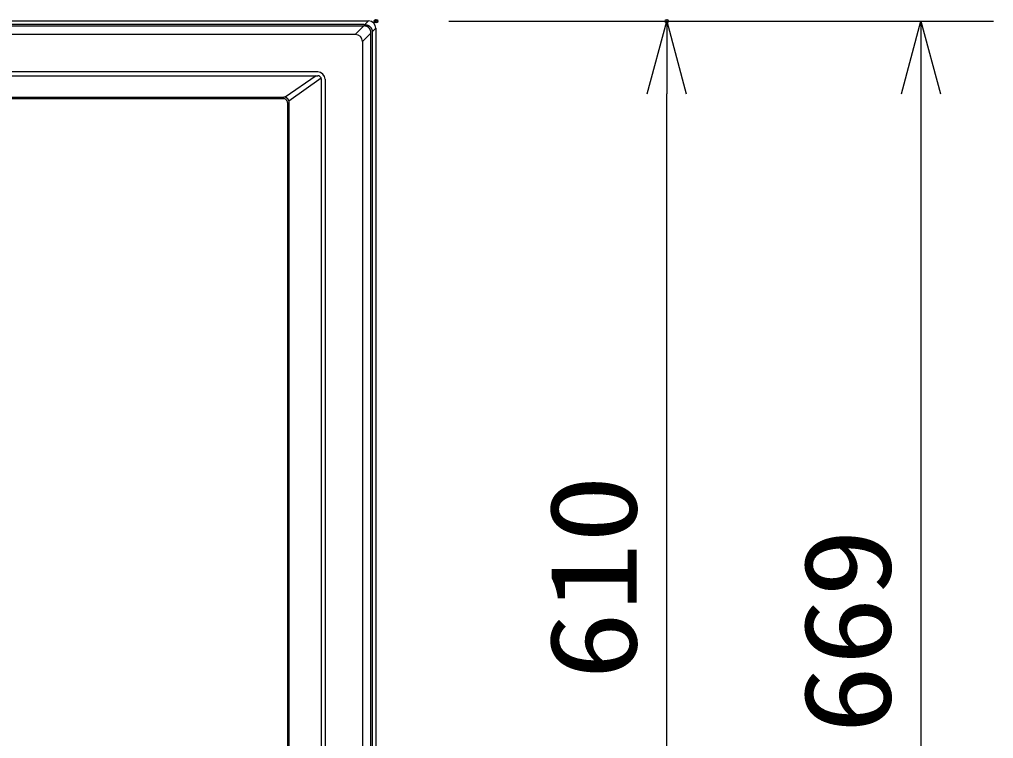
# Model space of a CAD drawing. Units: millimetres, scale not verified. Extents: x -63 to 63, y -57 to 57.
# Drawn here: x -7.08 to 19.75, y 14.13 to 33.93 of the extents above; entities that cross this region are included whole.
import ezdxf
from ezdxf.enums import TextEntityAlignment as Align

# ---------------------------------------------------------------- set-up
doc = ezdxf.new("R2010")
doc.units = ezdxf.units.MM
doc.header["$LTSCALE"] = 0.190236
doc.header["$PDMODE"] = 32
doc.header["$PDSIZE"] = 0.0951
for name, color, linetype in [('0-3_GAIKEI', 1, 'Continuous'), ('0-4_SUNPO', 3, 'Continuous'), ('0-5_DEFPOINTS', 7, 'Continuous')]:
    doc.layers.add(name, color=color, linetype=linetype)
doc.styles.add('ＭＳ ゴシック', font='')
doc.styles.get('ＭＳ ゴシック').set_extended_font_data('MS Gothic')

# ---------------------------------------------------------------- blocks, each defined once
blk = doc.blocks.new('_OPEN30')
at = {"layer": '0-5_DEFPOINTS'}
blk.add_line((0, 0), (-1, 0), dxfattribs=at)
blk.add_lwpolyline([(-1, 0.26795), (0, 0), (-1, -0.26795)], dxfattribs=at)

msp = doc.modelspace()

# ---------------------------------------------------------------- linework, layer by layer
at = {"layer": '0-3_GAIKEI', "color": 7}
for p, q in [((-47.1619, 33.8881), (2.5383, 33.8881)), ((2.7384, 33.688), (2.7384, 3.5877))]:
    msp.add_line(p, q, dxfattribs=at)
at = {"layer": '0-3_GAIKEI'}
for p, q in [((2.4373, 33.7868), (2.5386, 33.8881)), ((2.4027, 33.7867), (-47.0263, 33.7867)), ((-47.0263, 33.7517), (2.4027, 33.7517)), ((2.1688, 33.5177), (2.4027, 33.7517)), ((2.602, 33.5524), (2.368, 33.3185)), ((2.602, 3.7233), (2.602, 33.5524)), ((2.637, 33.5524), (2.637, 3.7233)), ((2.7384, 33.6883), (2.6371, 33.587)), ((2.1688, 33.5177), (-46.7923, 33.5177)), ((2.368, 33.3185), (2.368, 3.9572)), ((1.1368, 32.4823), (-45.729, 32.4823)), ((-45.729, 32.3804), (1.1368, 32.3804)), ((1.0932, 32.3804), (0.2426, 31.7864)), ((0.3418, 31.6869), (1.2284, 32.3174)), ((1.2369, 4.9803), (1.2369, 32.2804)), ((1.3388, 32.2804), (1.3388, 4.9803)), ((-44.7936, 31.7922), (0.2014, 31.7922)), ((0.2014, 31.7453), (-44.7936, 31.7453)), ((0.3007, 31.6461), (0.3007, 5.7621)), ((0.3475, 5.7621), (0.3475, 31.6461))]:
    msp.add_line(p, q, dxfattribs=at)
for points in [[(2.4373, 33.7868), (2.4392, 33.7868), (2.441, 33.7868), (2.4429, 33.7867), (2.4447, 33.7867), (2.4466, 33.7866), (2.4484, 33.7865), (2.4503, 33.7864), (2.4521, 33.7863), (2.4539, 33.7861), (2.4558, 33.7859), (2.4576, 33.7858), (2.4594, 33.7856), (2.4613, 33.7854), (2.4631, 33.7851), (2.4649, 33.7849), (2.4668, 33.7846), (2.4686, 33.7844), (2.4704, 33.7841), (2.4722, 33.7837), (2.4741, 33.7834), (2.4759, 33.7831), (2.4777, 33.7827), (2.4795, 33.7823), (2.4813, 33.7819), (2.4831, 33.7815), (2.4849, 33.7811), (2.4867, 33.7806), (2.4885, 33.7802), (2.4902, 33.7797), (2.492, 33.7792), (2.4938, 33.7787), (2.4956, 33.7782), (2.4973, 33.7776), (2.4991, 33.7771), (2.5008, 33.7765), (2.5026, 33.7759), (2.5043, 33.7753), (2.5061, 33.7747), (2.5078, 33.774)], [(2.4927, 33.7346), (2.4912, 33.7353), (2.4898, 33.7359), (2.4883, 33.7365), (2.4868, 33.7371), (2.4854, 33.7377), (2.4839, 33.7383), (2.4824, 33.7388), (2.4809, 33.7394), (2.4794, 33.7399), (2.4779, 33.7404), (2.4764, 33.7409), (2.4749, 33.7414), (2.4734, 33.7419), (2.4718, 33.7423), (2.4703, 33.7428), (2.4688, 33.7432), (2.4673, 33.7436), (2.4657, 33.744), (2.4642, 33.7444), (2.4626, 33.7447), (2.4611, 33.7451), (2.4595, 33.7454), (2.458, 33.7457), (2.4564, 33.746), (2.4549, 33.7463), (2.4533, 33.7466), (2.4517, 33.7469), (2.4502, 33.7471), (2.4486, 33.7473), (2.447, 33.7475), (2.4454, 33.7477), (2.4439, 33.7479), (2.4423, 33.748)], [(2.5438, 33.7002), (2.5427, 33.7013), (2.5415, 33.7024), (2.5403, 33.7035), (2.5391, 33.7045), (2.5379, 33.7056), (2.5367, 33.7066), (2.5355, 33.7077), (2.5343, 33.7087), (2.5331, 33.7097), (2.5319, 33.7107), (2.5306, 33.7117), (2.5294, 33.7126), (2.5281, 33.7136), (2.5268, 33.7146), (2.5256, 33.7155), (2.5243, 33.7164), (2.523, 33.7174), (2.5217, 33.7183), (2.5204, 33.7192), (2.519, 33.7201), (2.5177, 33.7209), (2.5164, 33.7218), (2.5151, 33.7226), (2.5137, 33.7235), (2.5124, 33.7243), (2.511, 33.7251), (2.5096, 33.7259), (2.5082, 33.7267), (2.5069, 33.7275), (2.5055, 33.7283), (2.5041, 33.729), (2.5027, 33.7298), (2.5013, 33.7305), (2.4998, 33.7312), (2.4984, 33.7319), (2.497, 33.7326), (2.4956, 33.7333), (2.4941, 33.734), (2.4927, 33.7346)], [(2.5078, 33.774), (2.5095, 33.7734), (2.5112, 33.7727), (2.513, 33.772), (2.5147, 33.7713), (2.5164, 33.7706), (2.518, 33.7698), (2.5197, 33.7691), (2.5214, 33.7683), (2.5231, 33.7675), (2.5247, 33.7667), (2.5264, 33.7659), (2.528, 33.7651), (2.5297, 33.7642), (2.5313, 33.7634), (2.5329, 33.7625), (2.5346, 33.7616), (2.5362, 33.7607), (2.5378, 33.7598), (2.5394, 33.7588), (2.5409, 33.7579), (2.5425, 33.7569), (2.5441, 33.7559), (2.5456, 33.7549), (2.5472, 33.7539), (2.5487, 33.7529), (2.5503, 33.7519), (2.5518, 33.7508), (2.5533, 33.7498), (2.5548, 33.7487), (2.5563, 33.7476), (2.5577, 33.7465), (2.5592, 33.7454), (2.5607, 33.7442), (2.5621, 33.7431), (2.5636, 33.7419), (2.565, 33.7408), (2.5664, 33.7396), (2.5678, 33.7384), (2.5692, 33.7372)], [(2.5808, 33.651), (2.5801, 33.6524), (2.5793, 33.6538), (2.5786, 33.6552), (2.5778, 33.6566), (2.577, 33.6579), (2.5762, 33.6593), (2.5754, 33.6607), (2.5746, 33.662), (2.5738, 33.6634), (2.573, 33.6647), (2.5721, 33.6661), (2.5712, 33.6674), (2.5704, 33.6687), (2.5695, 33.6701), (2.5686, 33.6714), (2.5677, 33.6727), (2.5667, 33.674), (2.5658, 33.6752), (2.5649, 33.6765), (2.5639, 33.6778), (2.563, 33.6791), (2.562, 33.6803), (2.561, 33.6816), (2.56, 33.6828), (2.559, 33.684), (2.558, 33.6852), (2.5569, 33.6864), (2.5559, 33.6876), (2.5548, 33.6888), (2.5538, 33.69), (2.5527, 33.6912), (2.5516, 33.6924), (2.5506, 33.6935), (2.5495, 33.6947), (2.5483, 33.6958), (2.5472, 33.6969), (2.5461, 33.698), (2.545, 33.6991), (2.5438, 33.7002)], [(2.5692, 33.7372), (2.5706, 33.7359), (2.5719, 33.7347), (2.5733, 33.7334), (2.5746, 33.7322), (2.576, 33.7309), (2.5773, 33.7296), (2.5786, 33.7283), (2.5799, 33.727), (2.5812, 33.7257), (2.5825, 33.7243), (2.5837, 33.723), (2.585, 33.7216), (2.5862, 33.7203), (2.5874, 33.7189), (2.5887, 33.7175), (2.5899, 33.7161), (2.591, 33.7147), (2.5922, 33.7133), (2.5934, 33.7118), (2.5945, 33.7104), (2.5957, 33.7089), (2.5968, 33.7075), (2.5979, 33.706), (2.599, 33.7045), (2.6001, 33.703), (2.6011, 33.7015), (2.6022, 33.7), (2.6032, 33.6984), (2.6042, 33.6969), (2.6052, 33.6954), (2.6062, 33.6938), (2.6072, 33.6922), (2.6082, 33.6907), (2.6091, 33.6891), (2.6101, 33.6875), (2.611, 33.6859), (2.6119, 33.6843), (2.6128, 33.6827), (2.6137, 33.681)], [(2.5983, 33.592), (2.5982, 33.5936), (2.598, 33.5951), (2.5978, 33.5967), (2.5976, 33.5983), (2.5974, 33.5999), (2.5971, 33.6014), (2.5969, 33.603), (2.5966, 33.6046), (2.5963, 33.6061), (2.596, 33.6077), (2.5957, 33.6092), (2.5954, 33.6108), (2.595, 33.6123), (2.5947, 33.6139), (2.5943, 33.6154), (2.5939, 33.617), (2.5935, 33.6185), (2.5931, 33.62), (2.5926, 33.6216), (2.5922, 33.6231), (2.5917, 33.6246), (2.5912, 33.6261), (2.5907, 33.6276), (2.5902, 33.6291), (2.5897, 33.6306), (2.5891, 33.6321), (2.5886, 33.6336), (2.588, 33.6351), (2.5874, 33.6365), (2.5868, 33.638), (2.5862, 33.6395), (2.5856, 33.6409), (2.5849, 33.6424), (2.5843, 33.6438), (2.5836, 33.6453), (2.5829, 33.6467), (2.5822, 33.6481), (2.5815, 33.6496), (2.5808, 33.651)], [(2.6137, 33.681), (2.6145, 33.6794), (2.6154, 33.6778), (2.6162, 33.6761), (2.617, 33.6744), (2.6178, 33.6728), (2.6186, 33.6711), (2.6194, 33.6694), (2.6201, 33.6677), (2.6208, 33.6661), (2.6216, 33.6644), (2.6223, 33.6627), (2.623, 33.6609), (2.6236, 33.6592), (2.6243, 33.6575), (2.6249, 33.6558), (2.6256, 33.654), (2.6262, 33.6523), (2.6268, 33.6505), (2.6274, 33.6488), (2.6279, 33.647), (2.6285, 33.6453), (2.629, 33.6435), (2.6295, 33.6417), (2.63, 33.64), (2.6305, 33.6382), (2.631, 33.6364), (2.6314, 33.6346), (2.6318, 33.6328), (2.6322, 33.631), (2.6326, 33.6292), (2.633, 33.6274), (2.6334, 33.6256), (2.6337, 33.6238), (2.6341, 33.6219), (2.6344, 33.6201), (2.6347, 33.6183), (2.6349, 33.6165), (2.6352, 33.6147), (2.6354, 33.6128)], [(2.6354, 33.6128), (2.6357, 33.611), (2.6359, 33.6092), (2.6361, 33.6073), (2.6363, 33.6055), (2.6364, 33.6036), (2.6366, 33.6018), (2.6367, 33.6), (2.6368, 33.5981), (2.6369, 33.5963), (2.637, 33.5944), (2.637, 33.5926), (2.6371, 33.5907), (2.6371, 33.5889), (2.6371, 33.587)], [(0.2726, 31.7744), (0.2717, 31.7748), (0.2708, 31.7753), (0.27, 31.7757), (0.2691, 31.7762), (0.2682, 31.7766), (0.2673, 31.7771), (0.2664, 31.7775), (0.2656, 31.7779), (0.2647, 31.7783), (0.2638, 31.7787), (0.2629, 31.7791), (0.262, 31.7795), (0.2611, 31.7799), (0.2602, 31.7803), (0.2593, 31.7807), (0.2584, 31.7811), (0.2575, 31.7814), (0.2566, 31.7818), (0.2556, 31.7821), (0.2547, 31.7825), (0.2538, 31.7828), (0.2529, 31.7832), (0.252, 31.7835), (0.251, 31.7838), (0.2501, 31.7841), (0.2492, 31.7844), (0.2483, 31.7847), (0.2473, 31.785), (0.2464, 31.7853), (0.2454, 31.7856), (0.2445, 31.7859), (0.2436, 31.7861), (0.2426, 31.7864)], [(0.3033, 31.7519), (0.3026, 31.7526), (0.3019, 31.7533), (0.3012, 31.7539), (0.3005, 31.7546), (0.2997, 31.7552), (0.299, 31.7559), (0.2983, 31.7565), (0.2975, 31.7572), (0.2968, 31.7578), (0.296, 31.7585), (0.2953, 31.7591), (0.2945, 31.7597), (0.2938, 31.7603), (0.293, 31.7609), (0.2922, 31.7615), (0.2915, 31.7621), (0.2907, 31.7627), (0.2899, 31.7633), (0.2891, 31.7639), (0.2883, 31.7645), (0.2875, 31.765), (0.2867, 31.7656), (0.2859, 31.7662), (0.2851, 31.7667), (0.2843, 31.7673), (0.2835, 31.7678), (0.2827, 31.7684), (0.2818, 31.7689), (0.281, 31.7694), (0.2802, 31.7699), (0.2793, 31.7705), (0.2785, 31.771), (0.2777, 31.7715), (0.2768, 31.772), (0.276, 31.7725), (0.2751, 31.773), (0.2743, 31.7734), (0.2734, 31.7739), (0.2726, 31.7744)], [(0.327, 31.722), (0.3265, 31.7229), (0.326, 31.7237), (0.3254, 31.7246), (0.3249, 31.7254), (0.3244, 31.7262), (0.3239, 31.727), (0.3233, 31.7279), (0.3228, 31.7287), (0.3222, 31.7295), (0.3217, 31.7303), (0.3211, 31.7311), (0.3206, 31.7319), (0.32, 31.7327), (0.3194, 31.7335), (0.3188, 31.7343), (0.3183, 31.7351), (0.3177, 31.7358), (0.3171, 31.7366), (0.3165, 31.7374), (0.3159, 31.7382), (0.3152, 31.7389), (0.3146, 31.7397), (0.314, 31.7404), (0.3134, 31.7412), (0.3127, 31.7419), (0.3121, 31.7427), (0.3115, 31.7434), (0.3108, 31.7442), (0.3102, 31.7449), (0.3095, 31.7456), (0.3088, 31.7463), (0.3082, 31.747), (0.3075, 31.7478), (0.3068, 31.7485), (0.3061, 31.7492), (0.3054, 31.7499), (0.3047, 31.7505), (0.304, 31.7512), (0.3033, 31.7519)], [(0.3418, 31.6869), (0.3415, 31.6879), (0.3413, 31.6888), (0.341, 31.6898), (0.3407, 31.6907), (0.3404, 31.6916), (0.3401, 31.6926), (0.3398, 31.6935), (0.3395, 31.6944), (0.3392, 31.6954), (0.3389, 31.6963), (0.3386, 31.6972), (0.3383, 31.6981), (0.3379, 31.6991), (0.3376, 31.7), (0.3372, 31.7009), (0.3369, 31.7018), (0.3365, 31.7027), (0.3361, 31.7036), (0.3358, 31.7045), (0.3354, 31.7054), (0.335, 31.7063), (0.3346, 31.7072), (0.3342, 31.7081), (0.3338, 31.709), (0.3334, 31.7099), (0.333, 31.7108), (0.3325, 31.7117), (0.3321, 31.7126), (0.3317, 31.7134), (0.3312, 31.7143), (0.3308, 31.7152), (0.3303, 31.7161), (0.3299, 31.7169), (0.3294, 31.7178), (0.3289, 31.7186), (0.3284, 31.7195), (0.328, 31.7203), (0.3275, 31.7212), (0.327, 31.722)]]:
    msp.add_lwpolyline(points, dxfattribs=at)
for centre, radius, start, end in [((2.5383, 33.688), 0.2, 89.92153, 90), ((2.5383, 33.688), 0.2, 0, 0.07847), ((1.1368, 32.2804), 0.202, 0, 90), ((1.1368, 32.2804), 0.1, 0, 90), ((0.2024, 31.647), 0.0983, 15.61946, 74.25065)]:
    msp.add_arc(centre, radius, start, end, dxfattribs=at)
at = {"layer": '0-3_GAIKEI', "color": 7}
msp.add_arc((2.5383, 33.688), 0.2, 0.07847, 89.92153, dxfattribs=at)
at = {"layer": '0-3_GAIKEI'}
for centre, major_axis, ratio, start_param, end_param in [((2.5813, 33.8059), (0.4319, 0.0079), 0.040443, 4.285401, 4.3718112), ((2.5813, 33.731), (-0.4846, 0.0458), 0.008309, 5.0041585, 5.0905687), ((2.5813, 33.731), (-0.0458, 0.4846), 0.008309, 4.3342092, 4.4206194), ((2.6562, 33.731), (0.0079, 0.4319), 0.040443, 1.9113741, 1.9977843), ((1.7296, 32.8793), (0.5814, 0.5814), 0.45611, 5.8981316, 6.668239), ((0.1981, 31.64), (0.0912, 0.1233), 0.977626, 0.3486902, 0.6258116), ((0.1981, 31.6428), (0.0641, 0.082), 0.960212, 0.3742725, 0.6513939), ((0.1981, 31.6428), (0.0821, 0.064), 0.960042, 5.6331246, 5.9079239), ((0.1953, 31.6428), (0.1235, 0.091), 0.977504, 5.6588184, 5.9336177)]:
    msp.add_ellipse(centre, major_axis=major_axis, ratio=ratio, start_param=start_param, end_param=end_param, dxfattribs=at)
at = {"layer": '0-4_SUNPO'}
for p, q in [((4.7485, 33.8804), (12.7485, 33.8804)), ((12.7485, 33.8804), (19.7485, 33.8804)), ((10.7485, 5.3803), (10.7485, 31.8804)), ((17.7485, 31.8804), (17.7485, 2.4132))]:
    msp.add_line(p, q, dxfattribs=at)
at = {"layer": '0-5_DEFPOINTS'}
for p in [(2.7382, 33.8801), (2.7485, 33.8804), (10.7485, 33.8804), (10.7485, 33.8804)]:
    msp.add_point(p, dxfattribs=at)

# ---------------------------------------------------------------- block references
at = {"layer": '0-4_SUNPO', "xscale": 2, "yscale": 2, "rotation": 90}
for p in [(10.7485, 33.8804), (17.7485, 33.8804)]:
    msp.add_blockref('_OPEN30', p, dxfattribs=at)

# ---------------------------------------------------------------- texts
at = {"layer": '0-4_SUNPO', "style": 'ＭＳ ゴシック', "width": 1.15}
for s, p in [('610', (10.6389, 15.7432)), ('669', (17.6389, 14.2597))]:
    msp.add_text(s, height=2.406, rotation=90, dxfattribs=at).set_placement(p, align=Align.BOTTOM_LEFT)

doc.saveas('drawing.dxf')
